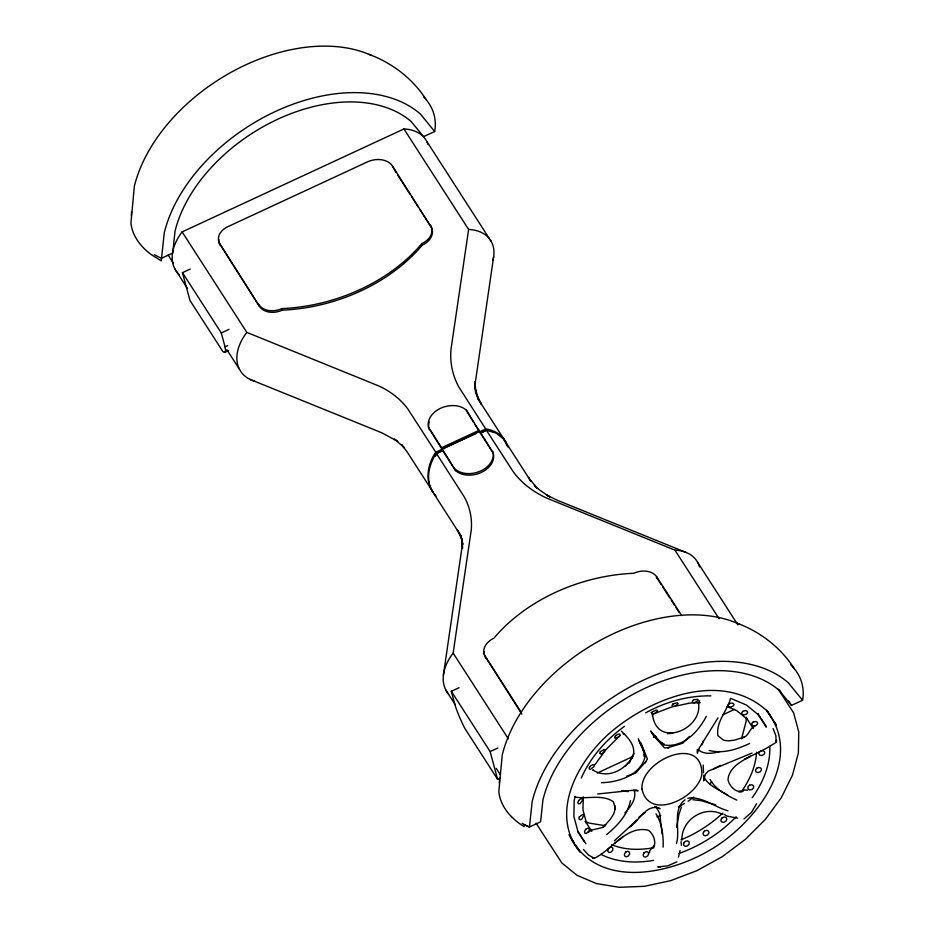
<?xml version="1.0" encoding="UTF-8"?>
<svg xmlns="http://www.w3.org/2000/svg" width="934" height="934" viewBox="0 0 934 934"><rect width="100%" height="100%" fill="white"/><g stroke="black" fill="none" stroke-linecap="round" stroke-linejoin="round"><path stroke-width="1.4" d="M583.236 796.795L582.991 810.07L586.54 823.216L585.314 821.336L591.806 831.342M746.173 717.394L746.103 721.492L741.514 738.794M756.587 752.232C755.711 766.475 749.558 780.287 741.316 791.822M769.814 746.313C770.515 764.829 762.868 782.949 752.185 797.753M663.128 847.138C663.537 835.755 662.043 823.59 655.995 813.794M703.839 775.115L703.652 780.906L705.322 774.333L708.229 771.145L752.068 753.061M681.913 839.993C681.353 819.713 704.131 804.968 722.286 814.273M676.473 843.612C680.536 830.233 671.931 809.311 685.007 799.843M681.4 845.258L681.084 841.627M154.25 254.573A73.949 54.441 -15.1 0 0 161.547 258.274L172.673 253.114L175.008 231.282A143.019 94.252 -32.8 0 1 277.702 119.248A143.019 94.252 -32.8 0 1 411.275 121.63L423.557 136.679L434.684 131.519L420.37 113.983A155.032 102.168 -32.8 0 0 275.588 111.403A155.032 102.168 -32.8 0 0 164.267 232.835L161.278 260.831L151.495 254.772A71.439 47.459 6.1 0 1 130.947 222.841L134.333 186.345A155.032 102.168 -32.8 0 1 231.34 72.163A155.032 102.168 -32.8 0 1 371.51 55.468M649.504 852.707L649.737 850.652L654.629 845.142L653.24 847.558C656.917 842.094 653.251 833.805 648.429 830.268C626.282 825.026 612.097 849.952 594.398 858.229L588.525 855.065L583.4 849.461M676.671 827.232L678.855 814.67L681.446 807.023M179.059 274.538A50.343 33.169 -32.8 0 1 182.13 231.901L403.932 128.962L468.623 229.449L451.017 349.176A119.155 87.714 -15.1 0 0 459.166 387.517L485.738 429.01C495.3 430.025 504.547 436.318 507.29 445.798M493.631 256.815L474.927 385.182L475.067 381.469L475.663 391.755L474.857 386.793L478.465 399.834L475.464 391.941L481.442 404.224L478.803 400.102L505.971 442.319M443.381 675.259L462.517 543.635L462.447 548.398L461.933 539.443L462.762 544.253L460.66 535.672L462.365 540.261L457.17 529.578L461.174 536.233L433.656 493.327C425.028 481.337 428.472 464.805 436.365 453.375L442.599 450.48L442.179 448.915L479.866 431.426L493.28 453.165A21.575 15.89 -15.1 0 1 481.243 472.487A21.575 15.89 -15.1 0 1 455.594 470.654L442.599 450.48M448.437 693.962A50.343 33.169 -32.8 0 1 453.142 653.088L471.238 530.15A104.071 76.611 -15.1 0 0 464.116 496.666L436.365 453.375M756.598 803.754L751.496 812.358L744.024 818.943M652.364 716.051L652.609 715.024L651.01 712.409M678.458 857.062L680.092 850.5M575.251 796.387L574.188 800.38L573.896 816.549L577.877 831.307L585.968 843.776M630.438 800.66C627.718 814.822 617.467 825.656 606.726 834.517M702.099 744.783L703.43 740.639M615.086 809.428L614.619 805.412L615.179 809.253L613.626 813.981L610.404 819.165L603.446 826.94L605.711 824.699L602.196 827.641L591.164 830.174L588.572 832.182M629.434 763.066L630.975 758.303L634.116 753.633M631.968 758.268C637.607 747.317 628.512 738.058 621.379 731.182M730.586 698.328C727.282 710.891 715.654 722.017 717.919 735.677L723.616 740.253L728.333 740.884L734.357 740.16L744.316 737.171L741.409 738.234M645.826 761.7L647.379 758.91L640.747 742.495M581.263 778.057C590.475 757.299 606.084 739.646 624.391 726.395M652.609 715.024C656.824 749.021 703.384 728.882 698.445 703.033L699.659 700.675M717.977 717.849L699.461 747.737L697.313 753.283L697.254 749.488M485.738 429.01L479.691 431.812L466.276 410.084A21.575 15.89 -15.1 0 0 440.626 408.251A21.575 15.89 -15.1 0 0 428.601 427.574L441.584 447.736L442.004 449.301L435.769 452.196C427.865 463.626 424.433 480.158 433.049 492.148L407.084 451.811L401.398 444.479L404.422 447.83L394.452 439.073L397.756 441.443L381.866 432.816L249.857 379.321M435.291 456.457L436.54 454.356M706.314 716.32C698.177 732.128 682.299 748.905 662.79 744.69L654.29 735.56M632.049 758.116C623.679 770.643 606.937 779.318 592.705 769.885L593.475 770.422M644.752 763.23L645.873 761.642L635.459 773.224L626.551 776.294M595.075 764.479L606.096 749.453L619.931 735.63M624.916 812.989C630.485 806.859 637.058 798.558 634.081 789.779M625.173 766.347L628.745 762.377M689.409 736.436L682.742 743.231L667.553 747.784L669.444 747.445L664.564 747.947L653.625 735.794M709.805 783.778L711.755 781.828M722.811 813.082C710.669 824.325 696.425 833.653 681.026 839.783M676.823 861.872L667.728 865.888L657.816 866.857M736.144 816.806C720.277 833.14 700.442 845.807 678.995 853.442M614.409 840.775L636.93 820.075L630.006 826.788C639.37 820.869 646.725 802.691 660.046 808.669L654.641 806.427M742.332 791.717L744.421 789.907L747.55 790.269M614.864 843.157L622.943 836.841M638.996 817.203L645.067 812.533M688.089 801.279L693.705 797.064M744.036 737.3C749.243 735.011 749.698 727.855 755.104 726.057M645.733 712.817C665.522 701.784 688.195 695.55 710.902 695.865M678.341 806.883L684.494 803.485M713.518 768.974L720.359 765.366M227.627 345.65L225.036 346.853A28.627 4.425 65.1 0 1 222.782 351.406L189.964 300.444L182.469 272.67L190.244 269.074M225.036 346.853L221.288 332.971L229.052 329.363M224.709 352.351L228.597 350.554M441.584 447.736L479.27 430.247M476.258 433.399L444.14 448.308L444.479 448.822M493.28 453.165L480.286 432.991L486.345 430.177L496.351 433.189L503.928 439.389L531.096 481.594L528.469 477.496L537.54 488.54L534.318 485.341L540.05 490.362L549.857 496.97L546.495 494.973L557.82 500.472L686.303 552.531M437.159 453.305L442.097 451.017M481.629 432.664L485.295 430.971M500.227 778.15L497.635 779.353L464.828 728.392A28.627 4.425 65.1 0 1 455.068 705.17L451.32 691.288L459.096 687.693M497.635 779.353L490.14 751.578L497.904 747.982M597.351 773.013L632.995 756.47M722.776 714.802L734.661 709.291M739.413 624.204A155.032 102.168 -32.8 0 0 599.243 640.899A155.032 102.168 -32.8 0 0 502.235 755.069L498.838 791.577A71.439 47.459 6.1 0 0 519.409 823.508L524.114 826.683L524.313 824.78L529.461 827.01L540.588 821.85L542.911 800.006A143.019 94.252 -32.8 0 1 645.616 687.984A143.019 94.252 -32.8 0 1 779.178 690.366L791.46 705.415L802.586 700.255A68.918 50.728 -15.1 0 0 790.818 664.961M749.769 743.371C737.23 749.372 723.056 754.018 709.116 750.446M687.798 798.255C701.703 795.85 714.767 807.256 727.96 810.794M653.531 713.891L671.826 706.933L690.063 703.022L700.196 702.625M657.011 816.911L660.852 815.452M653.485 737.37L655.948 736.541M653.928 847.757C640.024 850.162 624.858 850.22 611.665 844.698M653.578 860.377C635.996 863.378 616.954 862.596 600.819 854.318M719.986 751.52C712.946 753.458 703.676 755.069 697.92 749.29M740.779 791.507L741.398 791.413L738.619 791.612L740.779 791.507C734.544 791.834 729.034 785.319 727.971 779.598C729.221 767.468 740.884 761.432 750.504 756.26L744.877 759.144L766.008 748.508L776.142 742.39L775.874 735.63L773.095 728.59M601.414 782.704C619.044 782.248 640.899 775.185 645.312 755.851L643.129 749.021L639.031 740.732M667.401 733.692L672.83 733.225M597.655 793.993L632.236 790.362L638.05 790.841L635.75 789.767M621.495 790.888L628.395 791.588M574.69 796.971C587.288 799.516 602.278 793.783 613.393 801.839L614.514 805.633M692.993 799.726L701.095 800.648L715.783 804.886M639.86 742.904L644.051 751.578L644.495 757.065L644.04 754.38M605.419 825.749L589.097 823.087L585.314 821.488M737.662 818.161L727.142 816.129L724.013 814.285M623.048 733.774L624.075 733.996M368.848 54.3C392.233 62.94 412.863 78.76 426.336 99.903M736.751 623.036C760.136 631.664 780.766 647.495 794.239 668.627M731.404 698.644L746.313 704.983L758.174 714.627L766.277 727.107L765.658 726.162M182.13 231.901L246.821 332.387L378.48 385.824A104.071 76.611 -15.1 0 1 407.831 408.987L435.769 452.196M699.461 566.938A46.91 30.915 -32.8 0 0 674.943 550.149L546.729 498.102A119.155 87.714 -15.1 0 1 513.128 471.577L486.345 430.177M726.885 706.466L736.681 710.622L747.247 719.227L746.021 717.335L753.248 728.462M736.844 800.146C726.769 795.336 715.619 789.522 710.074 779.493M727.679 794.927C719.273 789.895 708.521 785.973 703.792 776.866M767.409 711.218C722.566 669.935 652.446 697.324 611.805 731.275C578.882 758.957 548.421 812.533 579.804 851.913M570.335 837.319C599.184 891.234 674.068 873.722 715.771 846.519C757.287 819.854 804.372 758.7 766.826 710.762M433.656 493.327L436.026 495.966M656.24 807.128L659.614 813.257L662.194 834.097M654.337 735.525L659.614 741.678L664.296 744.456L657.629 739.798L659.614 741.678L650.694 730.972L654.407 737.241M802.586 700.255L788.273 682.719A155.032 102.168 -32.8 0 0 643.491 680.127A155.032 102.168 -32.8 0 0 532.17 801.57L529.461 827.01A73.949 54.441 -15.1 0 1 522.153 823.309M651.99 732.489L653.461 734.509M778.232 689.187L793.655 712.946L798.768 731.906L798.372 752.967L792.464 775.208L781.326 797.659L765.436 819.328L745.484 839.281L722.332 856.641L697.021 870.64L670.624 880.68L644.32 886.319L619.254 887.3L596.511 883.587L577.084 875.356L561.836 862.946L536.011 823.146M766.756 710.214L771.496 717.51M773.866 721.165L776.224 724.807M767.269 711.451L776.072 725.006M757.813 713.541L765.927 726.045M757.556 713.681L758.174 714.627M577.761 831.669L584.404 841.896M568.934 834.727L573.885 842.351M575.426 844.721L580.049 851.855M788.354 700.582L791.46 705.415M426.616 141.139L491.307 241.626M697.628 562.326L737.86 624.823M779.528 690.273L781.081 692.689M674.943 550.149L719.122 618.775M392.502 166.1L430.889 226.635A17.688 13.018 -15.1 0 1 422.238 245.175A155.651 114.578 -15.1 0 1 282.22 310.158A17.454 12.842 -15.1 0 1 259.465 306.387L219.817 243.879A16.403 12.072 -15.1 0 1 227.838 226.682L367.377 161.921A19.275 14.185 -15.1 0 1 392.502 166.1L396.016 172.475M521.837 714.16L485.318 656.532A17.454 12.842 -15.1 0 1 493.853 638.237A155.651 114.578 -15.1 0 1 633.882 573.254A17.688 13.018 -15.1 0 1 656.929 577.072L681.727 615.599M397.569 174.88L409.968 194.132M411.52 196.549L418.49 207.383M420.043 209.788L430.889 226.635M656.275 577.247A17.688 13.018 -15.1 0 1 657.361 578.636L661.225 584.661M662.778 587.066L669.76 597.9M671.301 600.305L674.406 605.115M675.959 607.532L679.053 612.342M473.573 422.32L466.276 410.084M475.102 424.69L479.691 431.812M442.179 448.915L455.594 470.654M428.601 427.574L442.004 449.301M219.817 243.879L259.465 306.387M485.318 656.532L521.417 712.595M453.142 653.088L508.365 738.876M182.469 272.67L221.288 332.971M451.32 691.288L490.14 751.578M174.775 268.794L187.407 288.408M226.845 349.678L239.478 369.28M445.787 689.992L455.255 704.691M496.281 768.413L500.227 774.543M503.928 439.389L507.898 446.977M168.12 255.017L173.444 263.365M638.331 738.829L644.051 751.578M656.929 577.072L657.361 578.636M479.866 431.426L480.286 432.991M430.469 225.071A17.688 13.018 -15.1 0 1 421.818 243.611L422.238 245.175M259.045 304.823A17.454 12.842 -15.1 0 0 281.788 308.605L282.22 310.158M643.129 749.021L643.584 751.707M698.445 703.033L698.597 703.967M703.162 765.074L703.536 772.745M254.807 381.282A50.343 33.169 -32.8 0 1 246.821 332.387M421.818 243.611A155.651 114.578 -15.1 0 1 281.788 308.605M485.738 658.085A17.454 12.842 -15.1 0 1 484.291 651.605M468.623 229.449A46.91 30.915 -32.8 0 1 492.93 260.212M403.932 128.962A46.91 30.915 -32.8 0 1 428.099 144.548M429.021 429.138A21.575 15.89 -15.1 0 1 429.243 421.934M220.237 245.444A16.403 12.072 -15.1 0 1 218.86 239.338M492.848 451.601A21.575 15.89 -15.1 0 1 480.823 470.923A21.575 15.89 -15.1 0 1 455.162 469.09M499.293 782.926A73.949 54.441 -15.1 0 1 499.527 780.509M423.814 97.113A68.918 50.728 -15.1 0 1 434.684 131.519M131.332 215.404A73.949 54.441 -15.1 0 1 131.612 211.785M683.676 843.087L683.606 845.165L685.159 846.332L687.436 845.9L689.105 844.126L689.175 842.048L687.622 840.88L685.346 841.312L683.676 843.087M641.985 789.043C649.107 821.815 697.5 797.683 701.831 774.776C703.104 733.26 640.012 760.404 641.985 789.043M776.469 740.358L776.247 742.18L776.469 740.358M608.104 849.239L607.836 851.329L609.05 852.532L611.034 852.158L612.634 850.419L612.914 848.329L611.7 847.126L609.715 847.5L608.104 849.239M579.243 817.028L578.987 818.931L580.131 819.76L581.999 819.025L583.75 815.242L582.606 814.413L579.243 817.028M589.459 767.363L589.191 768.939L590.416 769.371L593.989 766.627L594.257 765.039L593.043 764.607L591.059 765.565L589.459 767.363M652.259 711.918L651.769 713.307L652.994 713.915L655.213 713.366L657.618 710.599L656.404 709.992L652.259 711.918M578.566 800.73L577.819 802.691L578.531 803.847L580.271 803.509L582.781 799.901L582.08 798.757L580.329 799.095L578.566 800.73M728.508 704.248L727.901 705.789L729.08 706.886L731.334 706.898L733.365 705.812L733.972 704.271L732.805 703.185L730.54 703.174L728.508 704.248M759.517 751.753L758.735 753.621L759.727 755.174L761.922 755.489L764.024 754.38L764.818 752.512L763.814 750.971L761.63 750.656L759.517 751.753M600.387 751.613L599.675 753.271L600.55 754.018L602.5 753.423L605.092 750.165L604.216 749.418L600.387 751.613M721.713 818.184L720.791 820.25L721.655 821.978L723.792 822.352L725.963 821.161L726.885 819.095L726.033 817.367L723.885 816.993L721.713 818.184M644.016 852.812L643.059 854.902L643.76 856.676L645.686 857.097L647.729 855.929L648.686 853.839L647.998 852.065L646.059 851.645L644.016 852.812M585.711 829.322L584.556 831.353L584.812 833.105L586.33 833.56L589.354 830.408L589.109 828.645L587.591 828.201L585.711 829.322M672.994 703.979L672.048 705.427L672.865 706.373L674.967 706.244L678.084 703.687L677.267 702.742L672.994 703.979M625.722 852.041L624.414 854.003L624.612 855.976L626.235 856.805L628.302 856.011L629.621 854.061L629.411 852.088L627.8 851.259L625.722 852.041M704.376 831.108L703.045 833.07L703.442 835.019L705.333 835.802L707.622 834.961L708.953 833L708.556 831.062L706.664 830.279L704.376 831.108M756.703 768.238L755.466 770.071L755.98 771.881L757.964 772.593L760.241 771.799L761.479 769.966L760.965 768.157L758.98 767.444L756.703 768.238M742.705 711.416L741.631 712.981L742.343 714.393L744.421 714.825L746.651 714.02L747.714 712.455L747.002 711.043L744.923 710.611L742.705 711.416M615.821 735.537L614.654 737.195L615.097 738.234L618.997 736.751L620.176 735.093L619.721 734.054L617.923 734.241L615.821 735.537M749.558 785.167L747.924 786.872L747.947 788.856L749.617 789.954L751.952 789.522L753.598 787.817L753.575 785.833L751.893 784.735L749.558 785.167M693.647 699.764L692.269 701.177L692.631 702.391L694.511 702.707L698.188 700.512L697.838 699.297L693.647 699.764M753.271 721.912L751.788 723.406L752.01 725.064L753.796 725.905L756.12 725.438L757.602 723.943L757.392 722.297L755.594 721.457L753.271 721.912M660.56 867.009L658.283 866.962L660.466 867.056M594.164 858.241L592.436 857.657L594.164 858.241"/></g></svg>
